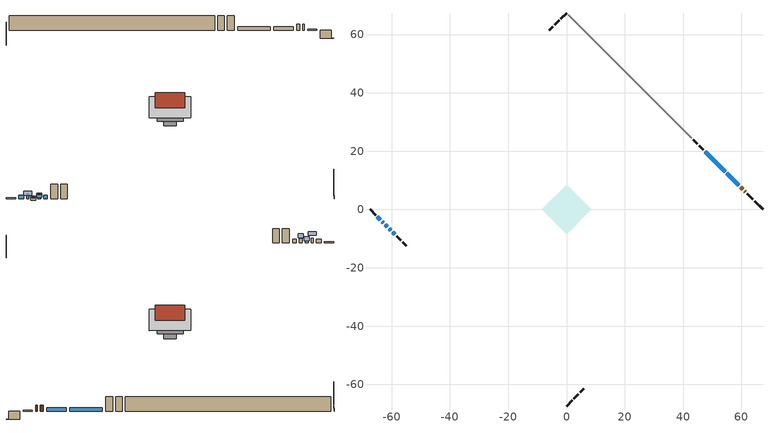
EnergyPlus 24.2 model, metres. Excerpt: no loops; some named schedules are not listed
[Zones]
conditioned space
 floor othersidecoefficients (Floor1 construction): -5.35,0 0,5.35 5.35,0 0,-5.35 z1.44
 floor adiabatic (AdiabaticFloorConstruction): -8.45,0 0,8.45 8.45,0 0,-8.45 z3.88
 floor foundation (Slab1 construction): -2.66,0 0,2.66 2.66,0 0,-2.66 z-1.3
 wall outside (RimJoist1 construction): 0,-67.39 1.9,-65.49 / -67.39,0 -65.49,-1.9 / 0,67.39 -1.9,65.49 / 63.94,3.46 62.04,5.36 z1.44:1.74
 wall outside (AdiabaticWallConstruction 1): 61.38,6.02 61.05,6.34 / 60.4,7 59.77,7.62 z1.44:3.47
 wall outside (AdiabaticWallConstruction): -64.84,-2.56 -63.85,-3.54 / 59.12,8.28 55.02,12.37 / -59.64,-7.75 -58.95,-8.45 / 54.36,13.03 47.61,19.78 z1.44:2.66; -63.2,-4.2 -62.82,-4.58 z1.44:3.07; -62.16,-5.23 -61.53,-5.86 z1.44:1.95; -60.88,-6.52 -60.3,-7.1 z1.44:2.91
 wall outside (Wall1 construction): 2.56,-64.84 3.99,-63.41 / -58.29,-9.1 -56.86,-10.53 / -2.56,64.84 -3.99,63.41 / 46.96,20.44 45.53,21.86 z1.44:6.32
 wall outside (Wall2 construction): 4.64,-62.75 5.97,-61.43 / -56.21,-11.19 -54.88,-12.51 / -4.64,62.75 -5.97,61.43 / 44.87,22.52 43.55,23.84 z1.44:6.32
 wall foundation (FoundationWall1 construction): 64.59,2.8,-1.3 64.59,2.8,1.44 66.92,0.48,1.44 66.92,0.48,-1.2 67.39,0,-1.2 67.39,0,-1.3
 wall adiabatic (Wall3 construction): 42.89,24.5 0.66,66.74 z1.44:6.32
 window (WindowConstruction): -64.84,-2.56 -63.85,-3.54 z1.44:2.66
 window (WindowConstruction 1): 59.12,8.28 55.02,12.37 z1.44:2.66
 window (WindowConstruction 5): -63.2,-4.2 -62.82,-4.58 z1.44:3.06
 window (WindowConstruction 6): -62.16,-5.23 -61.53,-5.86 z1.44:1.95
 window (WindowConstruction 2): -60.87,-6.52 -60.3,-7.09 z1.44:2.91
 window (WindowConstruction 3): -59.64,-7.75 -58.95,-8.45 z1.44:2.66
 window (WindowConstruction 4): 54.36,13.03 47.62,19.78 z1.44:2.66
 door (Door): 61.38,6.02 61.05,6.34 z1.44:3.47
 door (Door 1): 60.39,7 59.77,7.62 z1.44:3.47
 ceiling adiabatic (AdiabaticFloorConstruction): 0,-8.45 8.45,0 0,8.45 -8.45,0 z3.88
 roof outside (Roof1 construction): 0,5.97 -5.97,0 0,-5.97 5.97,0 z6.32
shading: -62.17,-5.22 -63.84,-3.55 -65.35,-5.06 -63.68,-6.73 z3.98; -61.32,-6.07 -62.37,-5.02 -63.88,-6.53 -62.83,-7.58 z2.25; -60.09,-7.31 -61.09,-6.31 -62.59,-7.81 -61.59,-8.81 z3.21
[Building]
Building 1: Terrain=Suburbs
[Site:Location]
Quebec Intl AP_QC: Latitude {deg}=46.8; Longitude {deg}=-71.38; Time Zone {hr}=-5; Elevation {m}=74; Keep Site Location Information=Yes
[Site:GroundTemperature:Shallow]
0.0108218, -2.24938, -2.43038, -1.3578, 2.94801, 7.23376, 10.9493, 13.303, 13.5029, 11.5886, 7.96783, 3.81355
[Site:WaterMainsTemperature]
Calculation Method=Schedule; Temperature Schedule=mains temperature schedule
[Material] Roughness=Rough; Thermal Absorptance=0.9
Name | Thickness {m} | Conductivity {W/m-K} | Density {kg/m3} | Specific Heat {J/kg-K} | Solar Absorptance | Visible Absorptance
asphalt or fiberglass shingles | 0.00635 | 0.162714 | 1121.4 | 1465.45 | 0.4 | 0.4
concrete 4.0 in. | 0.1016 | 1.803125 | 2242.8 | 837.4 | 0.7 | 0.7
concrete 8.0 in. | 0.2032 | 1.803125 | 2242.8 | 837.4 | 0.7 | 0.7
door material | 0.04445 | 0.053851 | 512.64 | 1214.23 | 0.7 | 0.7
exterior vertical ins | 0.0542606 | 0.029427 | 32.04 | 1214.23 | 0.7 | 0.7
floor covering | 0.0127 | 0.0433444 | 54.468 | 1339.84 | 0.6 | 0.6
floor rigid ins; roof rigid ins; wall rigid ins | 0.103632 | 0.029427 | 32.04 | 1214.23 | 0.7 | 0.7
floor rigid ins 1; wall rigid ins 2 | 0.512978 | 0.029427 | 32.04 | 1214.23 | 0.7 | 0.7
floor stud and cavity | 0.1397 | 0.153192 | 92.3553 | 1139.71 | 0.7 | 0.7
floor stud and cavity 1 | 0.1397 | 1.75129 | 37.0049 | 1207.88 | 0.7 | 0.7
furniture material conditioned space 1 | 0.1524 | 0.115458 | 640.8 | 1214.23 | 0.6 | 0.6
gypsum board | 0.0127 | 0.160291 | 801 | 837.4 | 0.6 | 0.6
gypsum board 1 | 0.0127 | 0.160291 | 801 | 837.4 | 0.7 | 0.7
osb sheathing 0.5 in. | 0.0127 | 0.115458 | 512.64 | 1214.23 | 0.7 | 0.7
osb sheathing 0.75 in. | 0.01905 | 0.115458 | 512.64 | 1214.23 | 0.7 | 0.7
osb sheathing 2.0 in. | 0.0508 | 0.115458 | 512.64 | 1214.23 | 0.7 | 0.7
rim joist rigid ins | 0.051816 | 0.029427 | 32.04 | 1214.23 | 0.7 | 0.7
rim joist stud and cavity | 0.0508 | 0.028296 | 125.044 | 1163.47 | 0.6 | 0.6
roof stud and cavity | 0.2032 | 0.0826685 | 78.34581 | 1123.46 | 0.7 | 0.7
slab rigid ins | 0.0387967 | 0.029427 | 32.04 | 1214.23 | 0.7 | 0.7
wall rigid ins 1 | 0.103632 | 0.029427 | 32.04 | 1214.23 | 0.4 | 0.4
wall stud and cavity | 0.1397 | 0.404804 | 139.0536 | 1170.24 | 0.7 | 0.7
wall stud and cavity 1 | 0.1397 | 0.390845 | 139.0536 | 1170.24 | 0.7 | 0.7
wall stud and cavity 2 | 0.1397 | 0.268454 | 139.0536 | 1170.24 | 0.7 | 0.7
wall stud and cavity 3 | 0.0889 | 0.380278 | 52.3479 | 1209.89 | 0.7 | 0.7
wall stud and cavity 4 | 0.0889 | 0.391764 | 83.0341 | 1211.67 | 0.7 | 0.7
wood siding | 0.0254 | 0.102417 | 544.68 | 1172.36 | 0.4 | 0.4
wood siding 1; wood siding 2; wood siding 3 | 0.0254 | 0.102417 | 544.68 | 1172.36 | 0.7 | 0.7
[WindowMaterial:SimpleGlazingSystem]
Name | U-Factor {W/m2-K} | Solar Heat Gain Coefficient
WindowMaterial | 2.11051 | 0.47
WindowMaterial 1 | 1.947554 | 0.57
WindowMaterial 2 | 2.080987 | 0.49
WindowMaterial 3 | 2.0543 | 0.53
WindowMaterial 4 | 2.01626 | 0.52
WindowMaterial 5 | 2.04862 | 0.49
[Construction]
AdiabaticFloorConstruction: floor stud and cavity 1, floor rigid ins 1, osb sheathing 0.75 in., floor covering
AdiabaticWallConstruction: wood siding 2, wall rigid ins 2, wall stud and cavity 3, gypsum board
AdiabaticWallConstruction 1: wood siding 3, wall rigid ins 2, wall stud and cavity 3, gypsum board
Door; Door 1: door material
Floor1 construction: floor stud and cavity, floor rigid ins, osb sheathing 0.75 in., floor covering
FoundationWall1 construction: concrete 8.0 in., gypsum board 1
furniture construction conditioned space 1: furniture material conditioned space 1
PartitionWallConstruction: gypsum board, wall stud and cavity 4, gypsum board
RimJoist1 construction: wood siding 1, rim joist rigid ins, osb sheathing 2.0 in., rim joist stud and cavity
Roof1 construction: asphalt or fiberglass shingles, roof rigid ins, osb sheathing 0.75 in., roof stud and cavity, gypsum board
Slab1 construction: slab rigid ins, concrete 4.0 in.
Wall1 construction: wood siding, wall rigid ins, osb sheathing 0.5 in., wall stud and cavity, gypsum board
Wall2 construction: wood siding, wall rigid ins, osb sheathing 0.5 in., wall stud and cavity 1, gypsum board
Wall3 construction: wall rigid ins 1, osb sheathing 0.5 in., wall stud and cavity 2, gypsum board
WindowConstruction: WindowMaterial
WindowConstruction 1: WindowMaterial 1
WindowConstruction 2; WindowConstruction 3: WindowMaterial 2
WindowConstruction 4: WindowMaterial 3
WindowConstruction 5: WindowMaterial 4
WindowConstruction 6: WindowMaterial 5
[Zone]
conditioned space: Multiplier=1; Volume {m3}=470.2; Part of Total Floor Area=Yes
[Space]
conditioned space 1: Zone=conditioned space; Volume {m3}=470.2
[SurfaceProperty:OtherSideCoefficients]
other non-freezing space: Combined Convective/Radiative Film Coefficient {W/m2-K}=8.35; Constant Temperature Coefficient=1; External Dry-Bulb Temperature Coefficient=0; Ground Temperature Coefficient=0; Wind Speed Coefficient=0; Zone Air Temperature Coefficient=0; Constant Temperature Schedule=other non-freezing space; Previous Other Side Temperature Coefficient=0
[SurfaceProperty:ExposedFoundationPerimeter]
Slab1: Exposed Perimeter Calculation Method=TotalExposedPerimeter; Total Exposed Perimeter {m}=3.962
[InternalMass] Zone or ZoneList=conditioned space; Space or SpaceList=conditioned space 1
Name | Construction | Surface Area {m2}
furniture mass conditioned space 1 | furniture construction conditioned space 1 | 85.6202
partition wall mass | PartitionWallConstruction | 214.05
[Lights]
interior lighting: Zone or ZoneList or Space or SpaceList=conditioned space 1; Schedule=interior lighting schedule; Design Level Calculation Method=LightingLevel; Lighting Level {W}=343.2; Return Air Fraction=0; Fraction Radiant=0.6; Fraction Visible=0.2; Fraction Replaceable=1
[People]
occupants: Zone or ZoneList or Space or SpaceList=conditioned space 1; Number of People Schedule=occupants schedule; Number of People Calculation Method=People; Number of People=3; Fraction Radiant=0.314171; Sensible Heat Fraction=0.56303; Activity Level Schedule=occupants activity schedule; Carbon Dioxide Generation Rate {m3/s-W}=0; Enable ASHRAE 55 Comfort Warnings=No; Mean Radiant Temperature Calculation Type=EnclosureAveraged
[ElectricEquipment] Zone or ZoneList or Space or SpaceList=conditioned space 1; Design Level Calculation Method=EquipmentLevel
Name | Schedule | Design Level {W} | Fraction Latent | Fraction Radiant | Fraction Lost
clothes dryer | clothes dryer schedule | 140.772 | 0.015 | 0.081 | 0.85
clothes washer | clothes washer schedule | 32.1985 | 0.03 | 0.162 | 0.7
cooking range | cooking range schedule | 208.969 | 0.08 | 0.432 | 0.2
dishwasher | dishwasher schedule | 66.8632 | 0.3 | 0.18 | 0.4
fridge | fridge schedule | 72.9452 | 0 | 0.6 | 0
mech vent house fan | mech vent house fan schedule | 20.8667 | 0 | 0 | 0.522764
mech vent house fan cfis | mech vent house fan cfis schedule | 0 | 0 | 0 | 0
mech vent range fan 0 | mech vent range fan 0 schedule | 57 | 0 | 0 | 1
misc plug loads | misc plug loads schedule | 494.7 | 0.045 | 0.513 | 0.1
whole house fan | Always On Discrete | 0 | 0 | 0 | 1
[OtherEquipment] Zone or ZoneList or Space or SpaceList=conditioned space 1; Design Level Calculation Method=EquipmentLevel
Name | Fuel Type | Schedule | Design Level {W} | Fraction Latent | Fraction Radiant | Fraction Lost
clothes dryer 1 | Electricity | clothes dryer schedule | 0 | 0.015 | 0.081 | 0.85
cooking range 1 | Electricity | cooking range schedule | 0 | 0.08 | 0.432 | 0.2
general water use latent | None | general water use schedule | 59.3978 | 1 | 0 | 0
general water use sensible | None | general water use schedule | -58.539 | 0 | 0.6 | 0
mech vent house fan latent load | None | Always On Discrete | 0 | 1 | 0 | 0
mech vent house fan sensible load | None | Always On Discrete | 0 | 0 | 0 | 0
water heater energy adjustment1 | Electricity | Always On Discrete | 0.01 | 0 | 0 | 1
[ZoneInfiltration:DesignFlowRate] Zone or ZoneList or Space or SpaceList=conditioned space 1; Schedule=Always On Discrete; Design Flow Rate Calculation Method=Flow/Zone; Design Flow Rate {m3/s}=0
infil flow; natural vent flow; whole house fan flow
[ZoneControl:Thermostat]
conditioned space Thermostat: Zone or ZoneList=conditioned space; Control Type Schedule=conditioned space Thermostat Schedule; Control 1=conditioned space temperature setpoint; Temperature Difference Between Cutout And Setpoint {deltaC}=0
[ZoneHVAC:Baseboard:Convective:Electric]
electric baseboard: Availability Schedule=Always On Discrete; Heating Design Capacity {W}=6676.16; Efficiency=1
[Zone equipment]
conditioned space: electric baseboard
[Foundation:Kiva]
Foundation Kiva 1: Initial Indoor Air Temperature {C}=18; Wall Height Above Grade {m}=1.44; Wall Depth Below Slab {m}=0.2032; Custom Block Material Name 1=exterior vertical ins; Custom Block Depth 1 {m}=2.74; Custom Block X Position 1 {m}=0.2159; Custom Block Z Position 1 {m}=0
[Foundation:Kiva:Settings]
Soil Conductivity {W/m-K}=0.849921; Soil Density {kg/m3}=1842.3; Soil Specific Heat {J/kg-K}=418.7; Ground Solar Absorptivity=0.9; Ground Thermal Absorptivity=0.9; Ground Surface Roughness {m}=0.03; Far-Field Width {m}=40; Deep-Ground Boundary Condition=ZeroFlux; Deep-Ground Depth {m}=40; Minimum Cell Dimension {m}=0.2; Maximum Cell Growth Coefficient=3; Simulation Timestep=Timestep
[Exterior:Lights]
exterior lighting: Schedule=exterior lighting schedule; Design Level {W}=75.6
[EnergyManagementSystem:GlobalVariable]
infil_program_Qfan
infil_program_Qinf
natural_vent_program_Qnv
natural_vent_program_Qwhf
[EnergyManagementSystem:Sensor]
Name | Output:Variable or Output:Meter Index Key | Output:Variable or Output:Meter
airflow_gain | infil flow | Infiltration Sensible Heat Gain Energy
airflow_gain_1 | natural vent flow | Infiltration Sensible Heat Gain Energy
airflow_gain_2 | whole house fan flow | Infiltration Sensible Heat Gain Energy
airflow_loss | infil flow | Infiltration Sensible Heat Loss Energy
airflow_loss_1 | natural vent flow | Infiltration Sensible Heat Loss Energy
airflow_loss_2 | whole house fan flow | Infiltration Sensible Heat Loss Energy
clg_load_cond |  | Cooling:EnergyTransfer:Zone:CONDITIONED SPACE
clg_sp_s; clg_sp_s_1 | cooling setpoint | Schedule Value
clothes_dryer_exhaust_0_sch_s | clothes dryer exhaust 0 schedule | Schedule Value
conditioned_space_clg_unmet_s | conditioned space | Zone Cooling Setpoint Not Met Time
conditioned_space_htg_unmet_s | conditioned space | Zone Heating Setpoint Not Met Time
cool_season | cooling season schedule | Schedule Value
fridge_tin_s | conditioned space | Zone Mean Air Temperature
htg_load_cond |  | Heating:EnergyTransfer:Zone:CONDITIONED SPACE
htg_sp_s; htg_sp_s_1 | heating setpoint | Schedule Value
ig_ee_conv | clothes dryer | Electric Equipment Convective Heating Energy
ig_ee_conv_2 | cooking range | Electric Equipment Convective Heating Energy
ig_ee_conv_4 | fridge | Electric Equipment Convective Heating Energy
ig_ee_conv_5 | misc plug loads | Electric Equipment Convective Heating Energy
ig_ee_conv_6 | whole house fan | Electric Equipment Convective Heating Energy
ig_ee_rad | clothes dryer | Electric Equipment Radiant Heating Energy
ig_ee_rad_2 | cooking range | Electric Equipment Radiant Heating Energy
ig_ee_rad_4 | fridge | Electric Equipment Radiant Heating Energy
ig_ee_rad_5 | misc plug loads | Electric Equipment Radiant Heating Energy
ig_ee_rad_6 | whole house fan | Electric Equipment Radiant Heating Energy
ig_lgt_conv | interior lighting | Lights Convective Heating Energy
ig_lgt_rad | interior lighting | Lights Radiant Heating Energy
ig_lgt_vis | interior lighting | Lights Visible Radiation Heating Energy
ig_oe_conv | clothes dryer 1 | Other Equipment Convective Heating Energy
ig_oe_conv_1 | cooking range 1 | Other Equipment Convective Heating Energy
ig_oe_conv_2 | general water use latent | Other Equipment Convective Heating Energy
ig_oe_conv_3 | general water use sensible | Other Equipment Convective Heating Energy
ig_oe_conv_4 | water heater energy adjustment1 | Other Equipment Convective Heating Energy
ig_oe_rad | clothes dryer 1 | Other Equipment Radiant Heating Energy
ig_oe_rad_1 | cooking range 1 | Other Equipment Radiant Heating Energy
ig_oe_rad_2 | general water use latent | Other Equipment Radiant Heating Energy
ig_oe_rad_3 | general water use sensible | Other Equipment Radiant Heating Energy
ig_oe_rad_4 | water heater energy adjustment1 | Other Equipment Radiant Heating Energy
ig_ppl_conv | occupants | People Convective Heating Energy
ig_ppl_rad | occupants | People Radiant Heating Energy
im_conv | furniture mass conditioned space 1 | Surface Inside Face Convection Heat Gain Energy
im_conv_1 | partition wall mass | Surface Inside Face Convection Heat Gain Energy
im_ig | furniture mass conditioned space 1 | Surface Inside Face Internal Gains Radiation Heat Gain Energy
im_ig_1 | partition wall mass | Surface Inside Face Internal Gains Radiation Heat Gain Energy
im_lgt | furniture mass conditioned space 1 | Surface Inside Face Lights Radiation Heat Gain Energy
im_lgt_1 | partition wall mass | Surface Inside Face Lights Radiation Heat Gain Energy
im_sol | furniture mass conditioned space 1 | Surface Inside Face Solar Radiation Heat Gain Energy
im_sol_1 | partition wall mass | Surface Inside Face Solar Radiation Heat Gain Energy
im_surf | furniture mass conditioned space 1 | Surface Inside Face Net Surface Thermal Radiation Heat Gain Energy
im_surf_1 | partition wall mass | Surface Inside Face Net Surface Thermal Radiation Heat Gain Energy
mech_vent_range_fan_0_sch_s | mech vent range fan 0 schedule | Schedule Value
mv_conv | mech vent house fan | Electric Equipment Convective Heating Energy
mv_conv_1 | mech vent house fan cfis | Electric Equipment Convective Heating Energy
mv_conv_2 | mech vent range fan 0 | Electric Equipment Convective Heating Energy
mv_conv_3 | mech vent house fan latent load | Other Equipment Convective Heating Energy
mv_conv_4 | mech vent house fan sensible load | Other Equipment Convective Heating Energy
mv_rad | mech vent house fan | Electric Equipment Radiant Heating Energy
mv_rad_1 | mech vent house fan cfis | Electric Equipment Radiant Heating Energy
mv_rad_2 | mech vent range fan 0 | Electric Equipment Radiant Heating Energy
mv_rad_3 | mech vent house fan latent load | Other Equipment Radiant Heating Energy
mv_rad_4 | mech vent house fan sensible load | Other Equipment Radiant Heating Energy
natural_vent_s | natural vent schedule | Schedule Value
oa_temp |  | Site Outdoor Air Drybulb Temperature
out_pb_s |  | Site Outdoor Air Barometric Pressure
out_wt_s |  | Site Outdoor Air Humidity Ratio
site_vw_s |  | Site Wind Speed
ss_back_out | Window1 | Surface Window Shortwave from Zone Back Out Window Heat Transfer Rate
ss_back_out_1 | Window3 | Surface Window Shortwave from Zone Back Out Window Heat Transfer Rate
ss_back_out_2 | Window4 | Surface Window Shortwave from Zone Back Out Window Heat Transfer Rate
ss_back_out_3 | Window5 | Surface Window Shortwave from Zone Back Out Window Heat Transfer Rate
ss_back_out_4 | Window6 | Surface Window Shortwave from Zone Back Out Window Heat Transfer Rate
ss_back_out_5 | Window7 | Surface Window Shortwave from Zone Back Out Window Heat Transfer Rate
ss_back_out_6 | Window8 | Surface Window Shortwave from Zone Back Out Window Heat Transfer Rate
ss_conv | Door1 | Surface Inside Face Convection Heat Gain Energy
ss_conv_1 | Door2 | Surface Inside Face Convection Heat Gain Energy
ss_conv_2 | Window1 | Surface Inside Face Convection Heat Gain Energy
ss_conv_3 | Window3 | Surface Inside Face Convection Heat Gain Energy
ss_conv_4 | Window4 | Surface Inside Face Convection Heat Gain Energy
ss_conv_5 | Window5 | Surface Inside Face Convection Heat Gain Energy
ss_conv_6 | Window6 | Surface Inside Face Convection Heat Gain Energy
ss_conv_7 | Window7 | Surface Inside Face Convection Heat Gain Energy
ss_conv_8 | Window8 | Surface Inside Face Convection Heat Gain Energy
ss_ig | Door1 | Surface Inside Face Internal Gains Radiation Heat Gain Energy
ss_ig_1 | Door2 | Surface Inside Face Internal Gains Radiation Heat Gain Energy
ss_ig_2 | Window1 | Surface Inside Face Internal Gains Radiation Heat Gain Energy
ss_ig_3 | Window3 | Surface Inside Face Internal Gains Radiation Heat Gain Energy
ss_ig_4 | Window4 | Surface Inside Face Internal Gains Radiation Heat Gain Energy
ss_ig_5 | Window5 | Surface Inside Face Internal Gains Radiation Heat Gain Energy
ss_ig_6 | Window6 | Surface Inside Face Internal Gains Radiation Heat Gain Energy
ss_ig_7 | Window7 | Surface Inside Face Internal Gains Radiation Heat Gain Energy
ss_ig_8 | Window8 | Surface Inside Face Internal Gains Radiation Heat Gain Energy
ss_lgt | Door1 | Surface Inside Face Lights Radiation Heat Gain Energy
ss_lgt_1 | Door2 | Surface Inside Face Lights Radiation Heat Gain Energy
ss_sol | Door1 | Surface Inside Face Solar Radiation Heat Gain Energy
ss_sol_1 | Door2 | Surface Inside Face Solar Radiation Heat Gain Energy
ss_surf | Door1 | Surface Inside Face Net Surface Thermal Radiation Heat Gain Energy
ss_surf_1 | Door2 | Surface Inside Face Net Surface Thermal Radiation Heat Gain Energy
ss_surf_2 | Window1 | Surface Inside Face Net Surface Thermal Radiation Heat Gain Energy
ss_surf_3 | Window3 | Surface Inside Face Net Surface Thermal Radiation Heat Gain Energy
ss_surf_4 | Window4 | Surface Inside Face Net Surface Thermal Radiation Heat Gain Energy
ss_surf_5 | Window5 | Surface Inside Face Net Surface Thermal Radiation Heat Gain Energy
ss_surf_6 | Window6 | Surface Inside Face Net Surface Thermal Radiation Heat Gain Energy
ss_surf_7 | Window7 | Surface Inside Face Net Surface Thermal Radiation Heat Gain Energy
ss_surf_8 | Window8 | Surface Inside Face Net Surface Thermal Radiation Heat Gain Energy
ss_trans_in | Window1 | Surface Window Transmitted Solar Radiation Rate
ss_trans_in_1 | Window3 | Surface Window Transmitted Solar Radiation Rate
ss_trans_in_2 | Window4 | Surface Window Transmitted Solar Radiation Rate
ss_trans_in_3 | Window5 | Surface Window Transmitted Solar Radiation Rate
ss_trans_in_4 | Window6 | Surface Window Transmitted Solar Radiation Rate
ss_trans_in_5 | Window7 | Surface Window Transmitted Solar Radiation Rate
ss_trans_in_6 | Window8 | Surface Window Transmitted Solar Radiation Rate
ss_trans_out | Window1 | Surface Inside Face Initial Transmitted Diffuse Transmitted Out Window Solar Radiation Rate
ss_trans_out_1 | Window3 | Surface Inside Face Initial Transmitted Diffuse Transmitted Out Window Solar Radiation Rate
ss_trans_out_2 | Window4 | Surface Inside Face Initial Transmitted Diffuse Transmitted Out Window Solar Radiation Rate
ss_trans_out_3 | Window5 | Surface Inside Face Initial Transmitted Diffuse Transmitted Out Window Solar Radiation Rate
ss_trans_out_4 | Window6 | Surface Inside Face Initial Transmitted Diffuse Transmitted Out Window Solar Radiation Rate
ss_trans_out_5 | Window7 | Surface Inside Face Initial Transmitted Diffuse Transmitted Out Window Solar Radiation Rate
ss_trans_out_6 | Window8 | Surface Inside Face Initial Transmitted Diffuse Transmitted Out Window Solar Radiation Rate
s_conv | Floor1 | Surface Inside Face Convection Heat Gain Energy
s_conv_1 | FoundationWall1 | Surface Inside Face Convection Heat Gain Energy
s_conv_10 | Wall1:135 | Surface Inside Face Convection Heat Gain Energy
s_conv_11 | Wall1:225 | Surface Inside Face Convection Heat Gain Energy
s_conv_12 | Wall1:315 | Surface Inside Face Convection Heat Gain Energy
s_conv_13 | Wall1:45 | Surface Inside Face Convection Heat Gain Energy
s_conv_14 | Wall2:135 | Surface Inside Face Convection Heat Gain Energy
s_conv_15 | Wall2:225 | Surface Inside Face Convection Heat Gain Energy
s_conv_16 | Wall2:315 | Surface Inside Face Convection Heat Gain Energy
s_conv_17 | Wall2:45 | Surface Inside Face Convection Heat Gain Energy
s_conv_18 | Wall3 | Surface Inside Face Convection Heat Gain Energy
s_conv_2 | inferred conditioned ceiling | Surface Inside Face Convection Heat Gain Energy
s_conv_3 | inferred conditioned floor | Surface Inside Face Convection Heat Gain Energy
s_conv_4 | RimJoist1:135 | Surface Inside Face Convection Heat Gain Energy
s_conv_5 | RimJoist1:225 | Surface Inside Face Convection Heat Gain Energy
s_conv_6 | RimJoist1:315 | Surface Inside Face Convection Heat Gain Energy
s_conv_7 | RimJoist1:45 | Surface Inside Face Convection Heat Gain Energy
s_conv_8 | Roof1 | Surface Inside Face Convection Heat Gain Energy
s_conv_9 | Slab1 | Surface Inside Face Convection Heat Gain Energy
s_ig | Floor1 | Surface Inside Face Internal Gains Radiation Heat Gain Energy
s_ig_1 | FoundationWall1 | Surface Inside Face Internal Gains Radiation Heat Gain Energy
s_ig_10 | Wall1:135 | Surface Inside Face Internal Gains Radiation Heat Gain Energy
s_ig_11 | Wall1:225 | Surface Inside Face Internal Gains Radiation Heat Gain Energy
s_ig_12 | Wall1:315 | Surface Inside Face Internal Gains Radiation Heat Gain Energy
s_ig_13 | Wall1:45 | Surface Inside Face Internal Gains Radiation Heat Gain Energy
s_ig_14 | Wall2:135 | Surface Inside Face Internal Gains Radiation Heat Gain Energy
s_ig_15 | Wall2:225 | Surface Inside Face Internal Gains Radiation Heat Gain Energy
s_ig_16 | Wall2:315 | Surface Inside Face Internal Gains Radiation Heat Gain Energy
s_ig_17 | Wall2:45 | Surface Inside Face Internal Gains Radiation Heat Gain Energy
s_ig_18 | Wall3 | Surface Inside Face Internal Gains Radiation Heat Gain Energy
s_ig_2 | inferred conditioned ceiling | Surface Inside Face Internal Gains Radiation Heat Gain Energy
s_ig_3 | inferred conditioned floor | Surface Inside Face Internal Gains Radiation Heat Gain Energy
s_ig_4 | RimJoist1:135 | Surface Inside Face Internal Gains Radiation Heat Gain Energy
s_ig_5 | RimJoist1:225 | Surface Inside Face Internal Gains Radiation Heat Gain Energy
s_ig_6 | RimJoist1:315 | Surface Inside Face Internal Gains Radiation Heat Gain Energy
s_ig_7 | RimJoist1:45 | Surface Inside Face Internal Gains Radiation Heat Gain Energy
s_ig_8 | Roof1 | Surface Inside Face Internal Gains Radiation Heat Gain Energy
s_ig_9 | Slab1 | Surface Inside Face Internal Gains Radiation Heat Gain Energy
s_lgt | Floor1 | Surface Inside Face Lights Radiation Heat Gain Energy
s_lgt_1 | FoundationWall1 | Surface Inside Face Lights Radiation Heat Gain Energy
s_lgt_10 | Wall1:135 | Surface Inside Face Lights Radiation Heat Gain Energy
s_lgt_11 | Wall1:225 | Surface Inside Face Lights Radiation Heat Gain Energy
s_lgt_12 | Wall1:315 | Surface Inside Face Lights Radiation Heat Gain Energy
s_lgt_13 | Wall1:45 | Surface Inside Face Lights Radiation Heat Gain Energy
s_lgt_14 | Wall2:135 | Surface Inside Face Lights Radiation Heat Gain Energy
s_lgt_15 | Wall2:225 | Surface Inside Face Lights Radiation Heat Gain Energy
s_lgt_16 | Wall2:315 | Surface Inside Face Lights Radiation Heat Gain Energy
s_lgt_17 | Wall2:45 | Surface Inside Face Lights Radiation Heat Gain Energy
s_lgt_18 | Wall3 | Surface Inside Face Lights Radiation Heat Gain Energy
s_lgt_2 | inferred conditioned ceiling | Surface Inside Face Lights Radiation Heat Gain Energy
s_lgt_3 | inferred conditioned floor | Surface Inside Face Lights Radiation Heat Gain Energy
s_lgt_4 | RimJoist1:135 | Surface Inside Face Lights Radiation Heat Gain Energy
s_lgt_5 | RimJoist1:225 | Surface Inside Face Lights Radiation Heat Gain Energy
s_lgt_6 | RimJoist1:315 | Surface Inside Face Lights Radiation Heat Gain Energy
s_lgt_7 | RimJoist1:45 | Surface Inside Face Lights Radiation Heat Gain Energy
s_lgt_8 | Roof1 | Surface Inside Face Lights Radiation Heat Gain Energy
s_lgt_9 | Slab1 | Surface Inside Face Lights Radiation Heat Gain Energy
s_sol | Floor1 | Surface Inside Face Solar Radiation Heat Gain Energy
s_sol_1 | FoundationWall1 | Surface Inside Face Solar Radiation Heat Gain Energy
s_sol_10 | Wall1:135 | Surface Inside Face Solar Radiation Heat Gain Energy
s_sol_11 | Wall1:225 | Surface Inside Face Solar Radiation Heat Gain Energy
s_sol_12 | Wall1:315 | Surface Inside Face Solar Radiation Heat Gain Energy
s_sol_13 | Wall1:45 | Surface Inside Face Solar Radiation Heat Gain Energy
